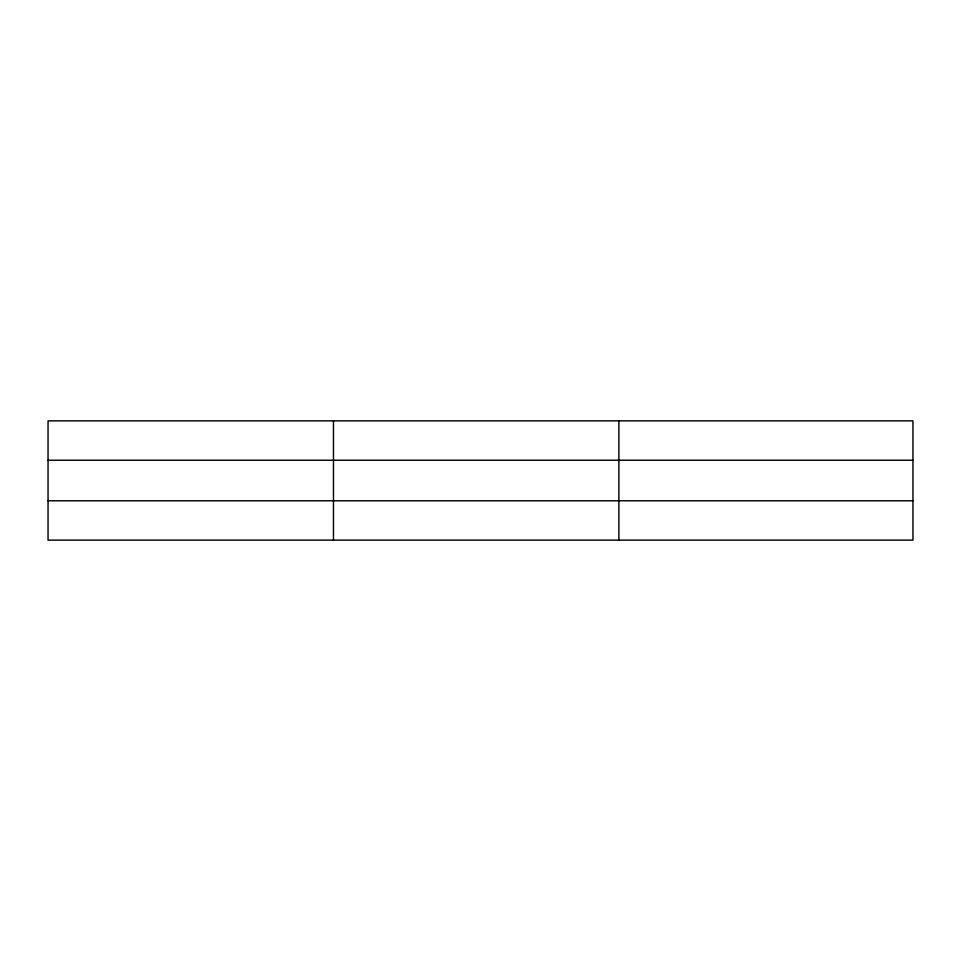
<?xml version="1.0" encoding="UTF-8"?>
<svg xmlns="http://www.w3.org/2000/svg" width="961" height="961" viewBox="0 0 961 961"><rect width="100%" height="100%" fill="white"/><g stroke="black" fill="none" stroke-linecap="round" stroke-linejoin="round"><path stroke-width="1.44" d="M333.467 420.87L333.467 540.13M618.884 420.87L618.884 540.13M912.95 460.223L912.95 420.87L48.05 420.87L48.05 540.13L912.95 540.13L912.95 460.223L48.05 460.223M48.05 500.777L912.95 500.777"/></g></svg>
